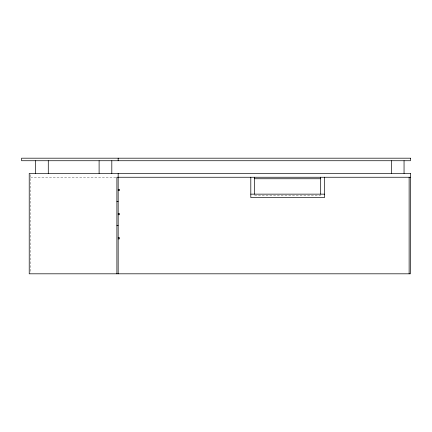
<?xml version="1.0" encoding="UTF-8"?>
<svg xmlns="http://www.w3.org/2000/svg" width="432" height="432" viewBox="0 0 432 432"><rect width="100%" height="100%" fill="white"/><g stroke="black" fill="none" stroke-linecap="round" stroke-linejoin="round"><path stroke-width="0.32" stroke-dasharray="2.16 1.62" d="M30.494 177.25L116.219 177.25M254.615 195.642L320.684 195.642M30.494 174.706L30.494 273.143"/><path stroke-width="0.65" d="M410.4 177.25L116.894 177.25L116.894 273.812M254.615 178.745L320.684 178.745M118.163 189.319L119.437 189.319L119.437 190.588L118.163 190.588M250.803 194.146L324.497 194.146M116.894 201.388L118.163 201.388M118.163 213.457L119.437 213.457L119.437 214.731L118.163 214.731M116.894 225.531L118.163 225.531M118.163 237.6L119.437 237.6L119.437 238.869L118.163 238.869M409.131 177.25L409.131 273.812M404.05 160.731L404.05 173.437M391.343 160.731L391.343 173.437M324.497 177.25L324.497 197.575L250.803 197.575L250.803 177.25M320.684 177.25L320.684 194.146M254.615 177.25L254.615 194.146M118.163 158.188L118.163 160.731M118.163 173.437L118.163 273.812M111.812 160.731L111.812 173.437M99.106 160.731L99.106 173.437M48.281 160.731L48.281 173.437M35.575 160.731L35.575 173.437M410.4 158.188L21.6 158.188L21.6 160.731L410.4 160.731L410.4 158.188M410.4 173.437L29.225 173.437L29.225 273.812L410.4 273.812L410.4 173.437"/></g></svg>
